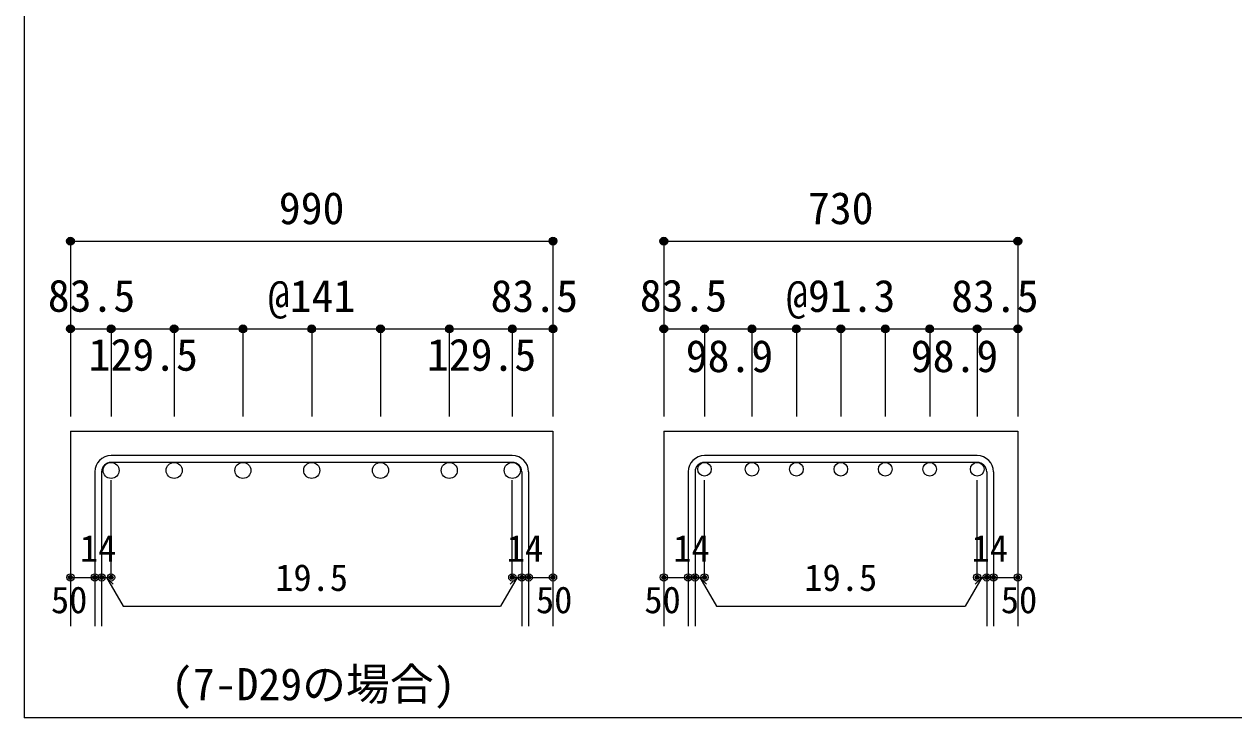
# Model space of a CAD drawing. Units: millimetres at full size, sheet at 1:30. Extents: x -5973 to 5954, y -4195 to 4201.
# Drawn here: x -5973 to -3489, y -4195 to -2772 of the extents above; entities that cross this region are included whole.
import ezdxf
from ezdxf.enums import TextEntityAlignment as Align

# ---------------------------------------------------------------- set-up
doc = ezdxf.new("R2010")
doc.units = ezdxf.units.MM
doc.header["$LTSCALE"] = 30
doc.header["$PDMODE"] = 32
doc.header["$PDSIZE"] = 15
for name, color, linetype in [('0-1_躯体線', 2, 'Continuous'), ('0-5_基礎梁筋', 7, 'Continuous'), ('0-6_スタラップ筋', 7, 'Continuous'), ('0-7_文字', 4, 'Continuous'), ('0-D_寸法', 4, 'Continuous'), ('F-0_枠', 6, 'Continuous')]:
    doc.layers.add(name, color=color, linetype=linetype)
doc.styles.add('ＭＳ ゴシック', font='')
doc.styles.get('ＭＳ ゴシック').set_extended_font_data('MS Gothic')

msp = doc.modelspace()

# ---------------------------------------------------------------- linework, layer by layer
at = {"layer": '0-1_躯体線'}
for p, q in [((-5877.94, -3607.16), (-5877.94, -4007.16)), ((-5877.94, -3607.16), (-4886.94, -3607.16)), ((-4886.94, -3607.16), (-4886.94, -4007.16)), ((-4659.3, -3607.16), (-4659.3, -4007.16)), ((-4659.3, -3607.16), (-3932.3, -3607.16)), ((-3932.3, -3607.16), (-3932.3, -4007.16))]:
    msp.add_line(p, q, dxfattribs=at)
at = {"layer": '0-5_基礎梁筋', "color": 3}
for centre, radius in [((-5794.44, -3687.66), 16.5), ((-5664.94, -3687.66), 16.5), ((-5523.69, -3687.66), 16.5), ((-5382.44, -3687.66), 16.5), ((-5241.19, -3687.66), 16.5), ((-5099.94, -3687.66), 16.5), ((-4970.44, -3687.66), 16.5), ((-4575.8, -3685.16), 14), ((-4478.3, -3685.16), 14), ((-4387.05, -3685.16), 14), ((-4295.8, -3685.16), 14), ((-4204.55, -3685.16), 14), ((-4113.3, -3685.16), 14), ((-4015.8, -3685.16), 14)]:
    msp.add_circle(centre, radius, dxfattribs=at)
at = {"layer": '0-6_スタラップ筋'}
for p, q in [((-4970.44, -3657.16), (-5794.44, -3657.16)), ((-4970.44, -3671.16), (-5794.44, -3671.16)), ((-4015.8, -3657.16), (-4575.8, -3657.16)), ((-4015.8, -3671.16), (-4575.8, -3671.16)), ((-5827.94, -3690.66), (-5827.94, -4007.16)), ((-5813.94, -3690.66), (-5813.94, -4007.16)), ((-4950.94, -3690.66), (-4950.94, -4007.16)), ((-4936.94, -3690.66), (-4936.94, -4007.16)), ((-4609.3, -3690.66), (-4609.3, -4007.16)), ((-4595.3, -3690.66), (-4595.3, -4007.16)), ((-3996.3, -3690.66), (-3996.3, -4007.16)), ((-3982.3, -3690.66), (-3982.3, -4007.16))]:
    msp.add_line(p, q, dxfattribs=at)
for centre, radius, start, end in [((-5794.44, -3690.66), 33.5, 90, 180), ((-5794.44, -3690.66), 19.5, 90, 180), ((-4970.44, -3690.66), 33.5, 0, 90), ((-4970.44, -3690.66), 19.5, 0, 90), ((-4575.8, -3690.66), 33.5, 90, 180), ((-4575.8, -3690.66), 19.5, 90, 180), ((-4015.8, -3690.66), 33.5, 0, 90), ((-4015.8, -3690.66), 19.5, 0, 90)]:
    msp.add_arc(centre, radius, start, end, dxfattribs=at)
at = {"layer": '0-D_寸法'}
for p, q in [((-5877.94, -3217.16), (-5877.94, -3397.16)), ((-5877.94, -3217.16), (-4886.94, -3217.16)), ((-4886.94, -3217.16), (-4886.94, -3397.16)), ((-4886.94, -3217.16), (-4886.94, -3397.16)), ((-4659.3, -3217.16), (-4659.3, -3397.16)), ((-4659.3, -3217.16), (-3932.3, -3217.16)), ((-3932.3, -3217.16), (-3932.3, -3397.16)), ((-3932.3, -3217.16), (-3932.3, -3397.16)), ((-5877.94, -3397.16), (-5877.94, -3577.16)), ((-5877.94, -3397.16), (-4886.94, -3397.16)), ((-5794.44, -3397.16), (-5794.44, -3577.16)), ((-5664.94, -3397.16), (-5664.94, -3577.16)), ((-5523.69, -3397.16), (-5523.69, -3577.16)), ((-5382.44, -3397.16), (-5382.44, -3577.16)), ((-5241.19, -3397.16), (-5241.19, -3577.16)), ((-5099.94, -3397.16), (-5099.94, -3577.16)), ((-4970.44, -3397.16), (-4970.44, -3577.16)), ((-4886.94, -3397.16), (-4886.94, -3577.16)), ((-4659.3, -3397.16), (-4659.3, -3577.16)), ((-4659.3, -3397.16), (-3932.3, -3397.16)), ((-4575.8, -3397.16), (-4575.8, -3577.16)), ((-4478.3, -3397.16), (-4478.3, -3577.16)), ((-4387.05, -3397.16), (-4387.05, -3577.16)), ((-4295.8, -3397.16), (-4295.8, -3577.16)), ((-4204.55, -3397.16), (-4204.55, -3577.16)), ((-4113.3, -3397.16), (-4113.3, -3577.16)), ((-4015.8, -3397.16), (-4015.8, -3577.16)), ((-3932.3, -3397.16), (-3932.3, -3577.16)), ((-4970.44, -3907.16), (-4970.44, -3707.83)), ((-4015.8, -3907.16), (-4015.8, -3707.83)), ((-5877.94, -3907.16), (-5827.94, -3907.16)), ((-5804.19, -3907.16), (-5769.96, -3966.44)), ((-5804.19, -3907.16), (-5790.04, -3921.31)), ((-4960.69, -3907.16), (-4994.91, -3966.44)), ((-4960.69, -3907.16), (-4974.83, -3921.31)), ((-4970.44, -3907.16), (-4886.94, -3907.16)), ((-4950.94, -3907.16), (-4936.94, -3907.16)), ((-4659.3, -3907.16), (-4609.3, -3907.16)), ((-4585.55, -3907.16), (-4551.33, -3966.44)), ((-4585.55, -3907.16), (-4571.41, -3921.31)), ((-4006.05, -3907.16), (-4040.27, -3966.44)), ((-4006.05, -3907.16), (-4020.19, -3921.31)), ((-4015.8, -3907.16), (-3932.3, -3907.16)), ((-3996.3, -3907.16), (-3982.3, -3907.16)), ((-5769.96, -3966.44), (-4994.91, -3966.44)), ((-4551.33, -3966.44), (-4040.27, -3966.44))]:
    msp.add_line(p, q, dxfattribs=at)
for points in [[(-5827.94, -3907.16), (-5794.44, -3907.16), (-5794.44, -3707.83)], [(-4609.3, -3907.16), (-4575.8, -3907.16), (-4575.8, -3707.83)]]:
    msp.add_lwpolyline(points, dxfattribs=at)
for centre, radius in [((-5877.94, -3217.16), 8), ((-5877.94, -3217.16), 7.2), ((-5877.94, -3217.16), 6.4), ((-5877.94, -3217.16), 5.6), ((-5877.94, -3217.16), 4.8), ((-5877.94, -3217.16), 4), ((-5877.94, -3217.16), 3.2), ((-5877.94, -3217.16), 2.4), ((-5877.94, -3217.16), 1.6), ((-5877.94, -3217.16), 0.8), ((-4886.94, -3217.16), 8), ((-4886.94, -3217.16), 7.2), ((-4886.94, -3217.16), 6.4), ((-4886.94, -3217.16), 5.6), ((-4886.94, -3217.16), 4.8), ((-4886.94, -3217.16), 4), ((-4886.94, -3217.16), 3.2), ((-4886.94, -3217.16), 2.4), ((-4886.94, -3217.16), 1.6), ((-4886.94, -3217.16), 0.8), ((-4659.3, -3217.16), 8), ((-4659.3, -3217.16), 7.2), ((-4659.3, -3217.16), 6.4), ((-4659.3, -3217.16), 5.6), ((-4659.3, -3217.16), 4.8), ((-4659.3, -3217.16), 4), ((-4659.3, -3217.16), 3.2), ((-4659.3, -3217.16), 2.4), ((-4659.3, -3217.16), 1.6), ((-4659.3, -3217.16), 0.8), ((-3932.3, -3217.16), 8), ((-3932.3, -3217.16), 7.2), ((-3932.3, -3217.16), 6.4), ((-3932.3, -3217.16), 5.6), ((-3932.3, -3217.16), 4.8), ((-3932.3, -3217.16), 4), ((-3932.3, -3217.16), 3.2), ((-3932.3, -3217.16), 2.4), ((-3932.3, -3217.16), 1.6), ((-3932.3, -3217.16), 0.8), ((-5877.94, -3397.16), 8), ((-5877.94, -3397.16), 7.2), ((-5877.94, -3397.16), 6.4), ((-5877.94, -3397.16), 5.6), ((-5877.94, -3397.16), 4.8), ((-5877.94, -3397.16), 4), ((-5877.94, -3397.16), 3.2), ((-5877.94, -3397.16), 2.4), ((-5877.94, -3397.16), 1.6), ((-5877.94, -3397.16), 0.8), ((-5794.44, -3397.16), 8), ((-5794.44, -3397.16), 7.2), ((-5794.44, -3397.16), 6.4), ((-5794.44, -3397.16), 5.6), ((-5794.44, -3397.16), 4.8), ((-5794.44, -3397.16), 4), ((-5794.44, -3397.16), 3.2), ((-5794.44, -3397.16), 2.4), ((-5794.44, -3397.16), 1.6), ((-5794.44, -3397.16), 0.8), ((-5664.94, -3397.16), 8), ((-5664.94, -3397.16), 7.2), ((-5664.94, -3397.16), 6.4), ((-5664.94, -3397.16), 5.6), ((-5664.94, -3397.16), 4.8), ((-5664.94, -3397.16), 4), ((-5664.94, -3397.16), 3.2), ((-5664.94, -3397.16), 2.4), ((-5664.94, -3397.16), 1.6), ((-5664.94, -3397.16), 0.8), ((-5523.69, -3397.16), 8), ((-5523.69, -3397.16), 7.2), ((-5523.69, -3397.16), 6.4), ((-5523.69, -3397.16), 5.6), ((-5523.69, -3397.16), 4.8), ((-5523.69, -3397.16), 4), ((-5523.69, -3397.16), 3.2), ((-5523.69, -3397.16), 2.4), ((-5523.69, -3397.16), 1.6), ((-5523.69, -3397.16), 0.8), ((-5382.44, -3397.16), 8), ((-5382.44, -3397.16), 7.2), ((-5382.44, -3397.16), 6.4), ((-5382.44, -3397.16), 5.6), ((-5382.44, -3397.16), 4.8), ((-5382.44, -3397.16), 4), ((-5382.44, -3397.16), 3.2), ((-5382.44, -3397.16), 2.4), ((-5382.44, -3397.16), 1.6), ((-5382.44, -3397.16), 0.8), ((-5241.19, -3397.16), 8), ((-5241.19, -3397.16), 7.2), ((-5241.19, -3397.16), 6.4), ((-5241.19, -3397.16), 5.6), ((-5241.19, -3397.16), 4.8), ((-5241.19, -3397.16), 4), ((-5241.19, -3397.16), 3.2), ((-5241.19, -3397.16), 2.4), ((-5241.19, -3397.16), 1.6), ((-5241.19, -3397.16), 0.8), ((-5099.94, -3397.16), 8), ((-5099.94, -3397.16), 7.2), ((-5099.94, -3397.16), 6.4), ((-5099.94, -3397.16), 5.6), ((-5099.94, -3397.16), 4.8), ((-5099.94, -3397.16), 4), ((-5099.94, -3397.16), 3.2), ((-5099.94, -3397.16), 2.4), ((-5099.94, -3397.16), 1.6), ((-5099.94, -3397.16), 0.8), ((-4970.44, -3397.16), 8), ((-4970.44, -3397.16), 7.2), ((-4970.44, -3397.16), 6.4), ((-4970.44, -3397.16), 5.6), ((-4970.44, -3397.16), 4.8), ((-4970.44, -3397.16), 4), ((-4970.44, -3397.16), 3.2), ((-4970.44, -3397.16), 2.4), ((-4970.44, -3397.16), 1.6), ((-4970.44, -3397.16), 0.8), ((-4886.94, -3397.16), 8), ((-4886.94, -3397.16), 7.2), ((-4886.94, -3397.16), 6.4), ((-4886.94, -3397.16), 5.6), ((-4886.94, -3397.16), 4.8), ((-4886.94, -3397.16), 4), ((-4886.94, -3397.16), 3.2), ((-4886.94, -3397.16), 2.4), ((-4886.94, -3397.16), 1.6), ((-4886.94, -3397.16), 0.8), ((-4659.3, -3397.16), 8), ((-4659.3, -3397.16), 7.2), ((-4659.3, -3397.16), 6.4), ((-4659.3, -3397.16), 5.6), ((-4659.3, -3397.16), 4.8), ((-4659.3, -3397.16), 4), ((-4659.3, -3397.16), 3.2), ((-4659.3, -3397.16), 2.4), ((-4659.3, -3397.16), 1.6), ((-4659.3, -3397.16), 0.8), ((-4575.8, -3397.16), 8), ((-4575.8, -3397.16), 7.2), ((-4575.8, -3397.16), 6.4), ((-4575.8, -3397.16), 5.6), ((-4575.8, -3397.16), 4.8), ((-4575.8, -3397.16), 4), ((-4575.8, -3397.16), 3.2), ((-4575.8, -3397.16), 2.4), ((-4575.8, -3397.16), 1.6), ((-4575.8, -3397.16), 0.8), ((-4478.3, -3397.16), 8), ((-4478.3, -3397.16), 7.2), ((-4478.3, -3397.16), 6.4), ((-4478.3, -3397.16), 5.6), ((-4478.3, -3397.16), 4.8), ((-4478.3, -3397.16), 4), ((-4478.3, -3397.16), 3.2), ((-4478.3, -3397.16), 2.4), ((-4478.3, -3397.16), 1.6), ((-4478.3, -3397.16), 0.8), ((-4387.05, -3397.16), 8), ((-4387.05, -3397.16), 7.2), ((-4387.05, -3397.16), 6.4), ((-4387.05, -3397.16), 5.6), ((-4387.05, -3397.16), 4.8), ((-4387.05, -3397.16), 4), ((-4387.05, -3397.16), 3.2), ((-4387.05, -3397.16), 2.4), ((-4387.05, -3397.16), 1.6), ((-4387.05, -3397.16), 0.8), ((-4295.8, -3397.16), 8), ((-4295.8, -3397.16), 7.2), ((-4295.8, -3397.16), 6.4), ((-4295.8, -3397.16), 5.6), ((-4295.8, -3397.16), 4.8), ((-4295.8, -3397.16), 4), ((-4295.8, -3397.16), 3.2), ((-4295.8, -3397.16), 2.4), ((-4295.8, -3397.16), 1.6), ((-4295.8, -3397.16), 0.8), ((-4204.55, -3397.16), 8), ((-4204.55, -3397.16), 7.2), ((-4204.55, -3397.16), 6.4), ((-4204.55, -3397.16), 5.6), ((-4204.55, -3397.16), 4.8), ((-4204.55, -3397.16), 4), ((-4204.55, -3397.16), 3.2), ((-4204.55, -3397.16), 2.4), ((-4204.55, -3397.16), 1.6), ((-4204.55, -3397.16), 0.8), ((-4113.3, -3397.16), 8), ((-4113.3, -3397.16), 7.2), ((-4113.3, -3397.16), 6.4), ((-4113.3, -3397.16), 5.6), ((-4113.3, -3397.16), 4.8), ((-4113.3, -3397.16), 4), ((-4113.3, -3397.16), 3.2), ((-4113.3, -3397.16), 2.4), ((-4113.3, -3397.16), 1.6), ((-4113.3, -3397.16), 0.8), ((-4015.8, -3397.16), 8), ((-4015.8, -3397.16), 7.2), ((-4015.8, -3397.16), 6.4), ((-4015.8, -3397.16), 5.6), ((-4015.8, -3397.16), 4.8), ((-4015.8, -3397.16), 4), ((-4015.8, -3397.16), 3.2), ((-4015.8, -3397.16), 2.4), ((-4015.8, -3397.16), 1.6), ((-4015.8, -3397.16), 0.8), ((-3932.3, -3397.16), 8), ((-3932.3, -3397.16), 7.2), ((-3932.3, -3397.16), 6.4), ((-3932.3, -3397.16), 5.6), ((-3932.3, -3397.16), 4.8), ((-3932.3, -3397.16), 4), ((-3932.3, -3397.16), 3.2), ((-3932.3, -3397.16), 2.4), ((-3932.3, -3397.16), 1.6), ((-3932.3, -3397.16), 0.8), ((-5877.94, -3907.16), 4), ((-5877.94, -3907.16), 3.6), ((-5877.94, -3907.16), 3.2), ((-5877.94, -3907.16), 2.8), ((-5877.94, -3907.16), 2.4), ((-5877.94, -3907.16), 2), ((-5877.94, -3907.16), 1.6), ((-5877.94, -3907.16), 1.2), ((-5877.94, -3907.16), 0.8), ((-5877.94, -3907.16), 0.4), ((-5827.94, -3907.16), 4), ((-5827.94, -3907.16), 3.6), ((-5827.94, -3907.16), 3.2), ((-5827.94, -3907.16), 2.8), ((-5827.94, -3907.16), 2.4), ((-5827.94, -3907.16), 2), ((-5827.94, -3907.16), 1.6), ((-5827.94, -3907.16), 1.2), ((-5827.94, -3907.16), 0.8), ((-5827.94, -3907.16), 0.4), ((-5813.94, -3907.16), 4), ((-5813.94, -3907.16), 3.6), ((-5813.94, -3907.16), 3.2), ((-5813.94, -3907.16), 2.8), ((-5813.94, -3907.16), 2.4), ((-5813.94, -3907.16), 2), ((-5813.94, -3907.16), 1.6), ((-5813.94, -3907.16), 1.2), ((-5813.94, -3907.16), 0.8), ((-5813.94, -3907.16), 0.4), ((-5794.44, -3907.16), 4), ((-5794.44, -3907.16), 3.6), ((-5794.44, -3907.16), 3.2), ((-5794.44, -3907.16), 2.8), ((-5794.44, -3907.16), 2.4), ((-5794.44, -3907.16), 2), ((-5794.44, -3907.16), 1.6), ((-5794.44, -3907.16), 1.2), ((-5794.44, -3907.16), 0.8), ((-5794.44, -3907.16), 0.4), ((-4970.44, -3907.16), 4), ((-4970.44, -3907.16), 3.6), ((-4970.44, -3907.16), 3.2), ((-4970.44, -3907.16), 2.8), ((-4970.44, -3907.16), 2.4), ((-4970.44, -3907.16), 2), ((-4970.44, -3907.16), 1.6), ((-4970.44, -3907.16), 1.2), ((-4970.44, -3907.16), 0.8), ((-4970.44, -3907.16), 0.4), ((-4950.94, -3907.16), 4), ((-4950.94, -3907.16), 3.6), ((-4950.94, -3907.16), 3.2), ((-4950.94, -3907.16), 2.8), ((-4950.94, -3907.16), 2.4), ((-4950.94, -3907.16), 2), ((-4950.94, -3907.16), 1.6), ((-4950.94, -3907.16), 1.2), ((-4950.94, -3907.16), 0.8), ((-4950.94, -3907.16), 0.4), ((-4936.94, -3907.16), 4), ((-4936.94, -3907.16), 3.6), ((-4936.94, -3907.16), 3.2), ((-4936.94, -3907.16), 2.8), ((-4936.94, -3907.16), 2.4), ((-4936.94, -3907.16), 2), ((-4936.94, -3907.16), 1.6), ((-4936.94, -3907.16), 1.2), ((-4936.94, -3907.16), 0.8), ((-4936.94, -3907.16), 0.4), ((-4886.94, -3907.16), 4), ((-4886.94, -3907.16), 3.6), ((-4886.94, -3907.16), 3.2), ((-4886.94, -3907.16), 2.8), ((-4886.94, -3907.16), 2.4), ((-4886.94, -3907.16), 2), ((-4886.94, -3907.16), 1.6), ((-4886.94, -3907.16), 1.2), ((-4886.94, -3907.16), 0.8), ((-4886.94, -3907.16), 0.4), ((-4659.3, -3907.16), 4), ((-4659.3, -3907.16), 3.6), ((-4659.3, -3907.16), 3.2), ((-4659.3, -3907.16), 2.8), ((-4659.3, -3907.16), 2.4), ((-4659.3, -3907.16), 2), ((-4659.3, -3907.16), 1.6), ((-4659.3, -3907.16), 1.2), ((-4659.3, -3907.16), 0.8), ((-4659.3, -3907.16), 0.4), ((-4609.3, -3907.16), 4), ((-4609.3, -3907.16), 3.6), ((-4609.3, -3907.16), 3.2), ((-4609.3, -3907.16), 2.8), ((-4609.3, -3907.16), 2.4), ((-4609.3, -3907.16), 2), ((-4609.3, -3907.16), 1.6), ((-4609.3, -3907.16), 1.2), ((-4609.3, -3907.16), 0.8), ((-4609.3, -3907.16), 0.4), ((-4595.3, -3907.16), 4), ((-4595.3, -3907.16), 3.6), ((-4595.3, -3907.16), 3.2), ((-4595.3, -3907.16), 2.8), ((-4595.3, -3907.16), 2.4), ((-4595.3, -3907.16), 2), ((-4595.3, -3907.16), 1.6), ((-4595.3, -3907.16), 1.2), ((-4595.3, -3907.16), 0.8), ((-4595.3, -3907.16), 0.4), ((-4575.8, -3907.16), 4), ((-4575.8, -3907.16), 3.6), ((-4575.8, -3907.16), 3.2), ((-4575.8, -3907.16), 2.8), ((-4575.8, -3907.16), 2.4), ((-4575.8, -3907.16), 2), ((-4575.8, -3907.16), 1.6), ((-4575.8, -3907.16), 1.2), ((-4575.8, -3907.16), 0.8), ((-4575.8, -3907.16), 0.4), ((-4015.8, -3907.16), 4), ((-4015.8, -3907.16), 3.6), ((-4015.8, -3907.16), 3.2), ((-4015.8, -3907.16), 2.8), ((-4015.8, -3907.16), 2.4), ((-4015.8, -3907.16), 2), ((-4015.8, -3907.16), 1.6), ((-4015.8, -3907.16), 1.2), ((-4015.8, -3907.16), 0.8), ((-4015.8, -3907.16), 0.4), ((-3996.3, -3907.16), 4), ((-3996.3, -3907.16), 3.6), ((-3996.3, -3907.16), 3.2), ((-3996.3, -3907.16), 2.8), ((-3996.3, -3907.16), 2.4), ((-3996.3, -3907.16), 2), ((-3996.3, -3907.16), 1.6), ((-3996.3, -3907.16), 1.2), ((-3996.3, -3907.16), 0.8), ((-3996.3, -3907.16), 0.4), ((-3982.3, -3907.16), 4), ((-3982.3, -3907.16), 3.6), ((-3982.3, -3907.16), 3.2), ((-3982.3, -3907.16), 2.8), ((-3982.3, -3907.16), 2.4), ((-3982.3, -3907.16), 2), ((-3982.3, -3907.16), 1.6), ((-3982.3, -3907.16), 1.2), ((-3982.3, -3907.16), 0.8), ((-3982.3, -3907.16), 0.4), ((-3932.3, -3907.16), 4), ((-3932.3, -3907.16), 3.6), ((-3932.3, -3907.16), 3.2), ((-3932.3, -3907.16), 2.8), ((-3932.3, -3907.16), 2.4), ((-3932.3, -3907.16), 2), ((-3932.3, -3907.16), 1.6), ((-3932.3, -3907.16), 1.2), ((-3932.3, -3907.16), 0.8), ((-3932.3, -3907.16), 0.4)]:
    msp.add_circle(centre, radius, dxfattribs=at)
at = {"layer": '0-D_寸法', "color": 7}
for p in [(-5877.94, -3217.16), (-4886.94, -3217.16), (-4659.3, -3217.16), (-3932.3, -3217.16), (-5877.94, -3397.16), (-5794.44, -3397.16), (-5664.94, -3397.16), (-5523.69, -3397.16), (-5382.44, -3397.16), (-5241.19, -3397.16), (-5099.94, -3397.16), (-4970.44, -3397.16), (-4886.94, -3397.16), (-4659.3, -3397.16), (-4575.8, -3397.16), (-4478.3, -3397.16), (-4387.05, -3397.16), (-4295.8, -3397.16), (-4204.55, -3397.16), (-4113.3, -3397.16), (-4015.8, -3397.16), (-3932.3, -3397.16), (-5877.94, -3907.16), (-5827.94, -3907.16), (-5813.94, -3907.16), (-5794.44, -3907.16), (-4970.44, -3907.16), (-4950.94, -3907.16), (-4936.94, -3907.16), (-4886.94, -3907.16), (-4659.3, -3907.16), (-4609.3, -3907.16), (-4595.3, -3907.16), (-4575.8, -3907.16), (-4015.8, -3907.16), (-3996.3, -3907.16), (-3982.3, -3907.16), (-3932.3, -3907.16)]:
    msp.add_point(p, dxfattribs=at)
at = {"layer": 'F-0_枠'}
for p in [(-5972.88, 4201.15), (5954.1, -4195.24)]:
    msp.add_line(p, (-5972.88, -4195.24), dxfattribs=at)

# ---------------------------------------------------------------- texts
at = {"layer": '0-7_文字', "color": 7, "style": 'ＭＳ ゴシック'}
msp.add_text('(7-D29の場合)', height=65.98, dxfattribs=at).set_placement((-5671.35, -4179.05), align=Align.BOTTOM_LEFT)
at = {"layer": '0-D_寸法', "style": 'ＭＳ ゴシック'}
for s, height, p in [('990', 65.98, (-5449.94, -3202.16)), ('730', 65.98, (-4363.3, -3202.16)), ('83.5', 65.98, (-5924.39, -3381.87)), ('@141', 65.98, (-5472.44, -3382.16)), ('83.5', 65.98, (-5015.11, -3382.35)), ('83.5', 65.98, (-4708.74, -3381.61)), ('@91.3', 65.98, (-4408.3, -3382.16)), ('83.5', 65.98, (-4069.26, -3382.5)), ('129.5', 65.98, (-5840.54, -3502.91)), ('129.5', 65.98, (-5145.79, -3503.03)), ('98.9', 65.98, (-4614.25, -3505.73)), ('98.9', 65.98, (-4152.16, -3505.73)), ('14', 54.99, (-5858.47, -3891.71)), ('14', 54.99, (-4981.89, -3891.71)), ('14', 54.99, (-4639.84, -3891.71)), ('14', 54.99, (-4027.26, -3891.71)), ('19.5', 54.99, (-5457.44, -3951.44)), ('19.5', 54.99, (-4370.8, -3951.44)), ('50', 54.99, (-5917.94, -3997.16)), ('50', 54.99, (-4921.94, -3997.16)), ('50', 54.99, (-4699.3, -3997.16)), ('50', 54.99, (-3967.3, -3997.16))]:
    msp.add_text(s, height=height, dxfattribs=at).set_placement(p, align=Align.BOTTOM_LEFT)

doc.saveas('drawing.dxf')
